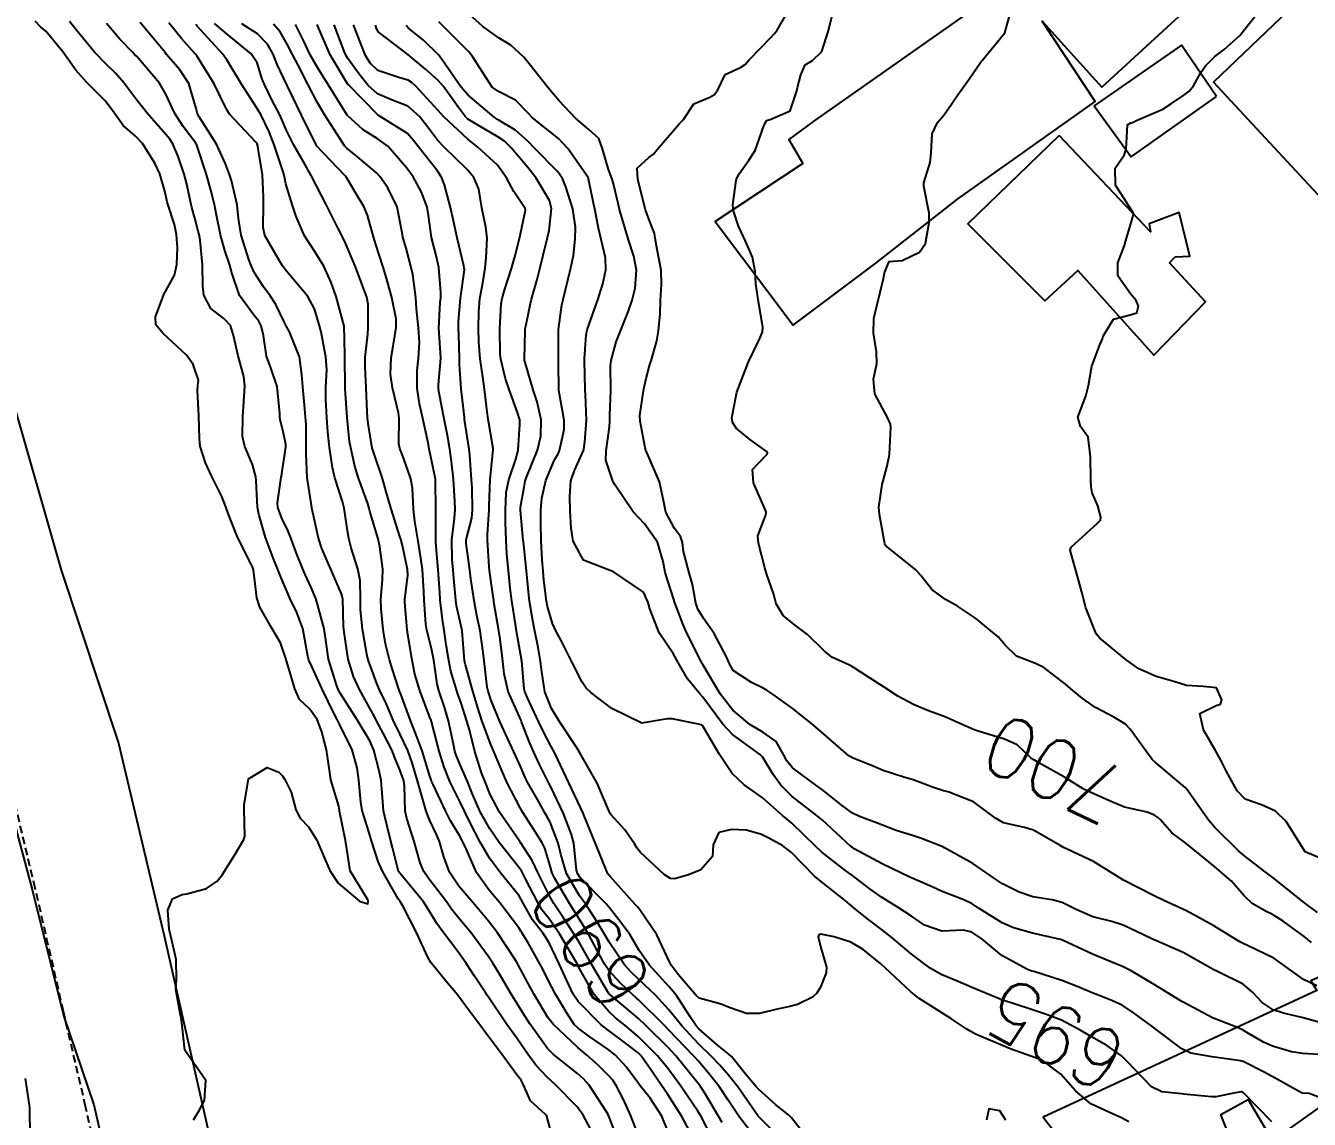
# Model space of a CAD drawing. Header units: metres. Extents: x 292545 to 299085, y 7450245 to 7463078.
# Drawn here: x 297134.6 to 297219.6, y 7453559.3 to 7453631.7 of the extents above; entities that cross this region are included whole.
import ezdxf
from ezdxf.enums import TextEntityAlignment as Align

# ---------------------------------------------------------------- set-up
doc = ezdxf.new("R2010")
doc.units = ezdxf.units.M
doc.linetypes.add('DASHED', pattern=[0.75, 0.5, -0.25])
for name, color, linetype in [('Canteiro', 45, 'DASHED'), ('Cotas', 45, 'Continuous'), ('Curvas de Nivel 1m', 11, 'Continuous'), ('Curvas de Nivel 5m', 15, 'Continuous'), ('Edificações', 30, 'Continuous'), ('Vias Primárias', 230, 'Continuous')]:
    doc.layers.add(name, color=color, linetype=linetype)
doc.styles.add('Style-STANDARD', font='STANDARD.shx')

msp = doc.modelspace()

# ---------------------------------------------------------------- linework, layer by layer
at = {"layer": 'Canteiro'}
msp.add_lwpolyline([(297146.143, 7453515.811), (297145.41, 7453522.174), (297144.622, 7453529.247), (297143.727, 7453536.227), (297142.43, 7453542.839), (297140.506, 7453551.76), (297138.582, 7453560.133), (297137.116, 7453566.44), (297135.247, 7453574.596), (297133.578, 7453581.584), (297131.947, 7453589.083), (297129.949, 7453597.587), (297128.187, 7453605.342), (297126.263, 7453613.812), (297124.266, 7453622.478), (297122.634, 7453629.004), (297121.581, 7453633.565), (297117.362, 7453637.889), (297114.807, 7453648.817), (297112.899, 7453657.151), (297110.696, 7453666.633), (297108.622, 7453675.709), (297106.617, 7453684.637), (297105.316, 7453693.733)], dxfattribs=at)
at = {"layer": 'Curvas de Nivel 1m', "flags": 128}
for points, elevation in [([(297220.136, 7453572.991), (297219.279, 7453573.626), (297217.531, 7453575.018), (297217.296, 7453575.216), (297216.581, 7453575.754), (297215.318, 7453576.711), (297214.924, 7453577.054), (297213.338, 7453578.613), (297212.949, 7453579.074), (297211.92, 7453580.522), (297211.531, 7453581.088), (297211.366, 7453581.265), (297210.378, 7453582.105), (297209.39, 7453582.933), (297209.198, 7453583.122), (297208.587, 7453583.942), (297207.738, 7453585.137), (297207.418, 7453585.464), (297206.645, 7453585.927), (297205.434, 7453586.571), (297204.545, 7453587.173), (297203.948, 7453587.683), (297203.452, 7453588.113), (297202.023, 7453589.204), (297201.466, 7453589.475), (297200.214, 7453589.972), (297199.477, 7453590.668), (297199.004, 7453591.245), (297197.501, 7453592.487), (297196.295, 7453593.272), (297195.517, 7453593.709), (297194.611, 7453594.381), (297193.865, 7453595.305), (297193.538, 7453595.676), (297191.863, 7453597.022), (297191.562, 7453597.267), (297191.513, 7453597.33), (297191.492, 7453597.402), (297191.137, 7453599.334), (297191.104, 7453599.818), (297191.315, 7453601.333), (297191.377, 7453601.562), (297191.62, 7453602.469), (297191.774, 7453603.186), (297191.79, 7453603.328), (297191.888, 7453605.091), (297191.868, 7453605.328), (297191.659, 7453605.765), (297190.823, 7453607.339), (297190.737, 7453608.295), (297190.953, 7453609.337), (297190.937, 7453610.111), (297190.743, 7453611.34), (297190.768, 7453612.309), (297191.007, 7453613.337), (297191.405, 7453614.969), (297191.475, 7453615.333), (297191.781, 7453616.092), (297192.633, 7453616.169), (297193.787, 7453616.72), (297194.189, 7453617.296), (297194.429, 7453618.679), (297194.428, 7453619.294), (297194.064, 7453621.075), (297194.063, 7453621.298), (297194.499, 7453622.658), (297194.559, 7453623.293), (297194.625, 7453624.553), (297194.979, 7453625.289), (297195.396, 7453625.787), (297195.905, 7453626.508), (297196.217, 7453626.969), (297196.436, 7453627.275), (297197.053, 7453628.142), (297197.826, 7453629.261), (297197.878, 7453629.326), (297197.944, 7453629.394), (297199.446, 7453631.238), (297199.983, 7453633.23)], 701), ([(297220.525, 7453565.645), (297219.188, 7453566.004), (297217.886, 7453566.319), (297217.196, 7453566.534), (297216.482, 7453567.031), (297215.861, 7453567.691), (297215.215, 7453568.234), (297213.549, 7453569.067), (297213.225, 7453569.213), (297212.921, 7453569.38), (297211.241, 7453570.33), (297209.484, 7453571.117), (297209.314, 7453571.179), (297209.254, 7453571.206), (297209.086, 7453571.291), (297207.263, 7453572.16), (297206.515, 7453572.4), (297205.268, 7453572.705), (297204.148, 7453573.181), (297203.277, 7453573.638), (297202.669, 7453573.806), (297201.281, 7453574.02), (297200.394, 7453574.334), (297199.289, 7453574.881), (297198.743, 7453575.246), (297197.308, 7453576.241), (297195.449, 7453577.279), (297195.323, 7453577.336), (297193.915, 7453577.887), (297193.331, 7453578.076), (297192.237, 7453578.418), (297191.337, 7453578.767), (297190.934, 7453578.931), (297189.816, 7453579.353), (297189.346, 7453579.573), (297188.605, 7453580.116), (297187.369, 7453581.102), (297186.988, 7453581.384), (297185.385, 7453582.571), (297185.004, 7453583.021), (297184.814, 7453583.409), (297184.289, 7453584.304), (297183.408, 7453584.938), (297182.547, 7453585.439), (297181.427, 7453586.376), (297180.581, 7453587.459), (297179.462, 7453589.372), (297179.424, 7453589.432), (297179.401, 7453589.471), (297179.338, 7453589.599), (297178.389, 7453591.487), (297178.11, 7453592.102), (297177.587, 7453593.499), (297177.57, 7453593.556), (297177.515, 7453593.706), (297176.952, 7453595.506), (297176.827, 7453596.224), (297176.439, 7453597.511), (297175.575, 7453598.733), (297174.835, 7453599.527), (297173.601, 7453601.353), (297173.528, 7453601.467), (297173.475, 7453601.542), (297173.017, 7453602.939), (297173.052, 7453603.549), (297173.259, 7453605.156), (297173.277, 7453605.546), (297173.293, 7453605.911), (297173.358, 7453607.545), (297173.336, 7453609.182), (297173.371, 7453609.545), (297173.715, 7453610.78), (297173.927, 7453611.332), (297174.013, 7453611.537), (297174.509, 7453612.764), (297174.766, 7453613.53), (297174.962, 7453614.327), (297175.053, 7453615.527), (297174.878, 7453616.437), (297174.526, 7453617.533), (297173.969, 7453619.391), (297173.929, 7453619.539), (297173.827, 7453619.943), (297173.529, 7453621.234), (297173.441, 7453621.546), (297173.208, 7453622.194), (297172.811, 7453623.556), (297172.549, 7453624.23), (297171.886, 7453624.837), (297171.01, 7453625.579), (297169.905, 7453626.764), (297169.201, 7453627.597), (297167.936, 7453629.181), (297167.584, 7453629.615), (297166.741, 7453630.418), (297165.955, 7453630.872), (297164.88, 7453631.651), (297163.975, 7453632.469)], 698), ([(297220.083, 7453568.122), (297219.218, 7453568.558), (297218.578, 7453569.006), (297217.237, 7453569.97), (297215.497, 7453570.798), (297215.251, 7453570.91), (297214.999, 7453571.053), (297213.263, 7453572.109), (297211.467, 7453573.088), (297211.274, 7453573.183), (297209.957, 7453573.787), (297209.283, 7453574.113), (297207.293, 7453575.14), (297205.311, 7453576.356), (297203.556, 7453577.188), (297203.324, 7453577.292), (297203.096, 7453577.421), (297201.335, 7453578.438), (297200.743, 7453578.625), (297199.34, 7453578.934), (297198.82, 7453579.245), (297197.359, 7453580.311), (297195.676, 7453580.969), (297195.369, 7453581.05), (297194.64, 7453581.291), (297193.713, 7453581.641), (297193.377, 7453581.763), (297192.75, 7453581.946), (297191.384, 7453582.394), (297190.717, 7453582.671), (297189.391, 7453583.2), (297189.112, 7453583.363), (297187.408, 7453584.85), (297186.776, 7453585.386), (297185.429, 7453586.471), (297184.098, 7453587.42), (297183.701, 7453587.681), (297183.447, 7453587.836), (297182.675, 7453588.213), (297181.458, 7453589.005), (297181.207, 7453589.453), (297181.006, 7453589.918), (297180.191, 7453591.463), (297179.502, 7453592.423), (297179.108, 7453593.075), (297178.984, 7453593.478), (297178.755, 7453594.711), (297178.544, 7453595.485), (297178.162, 7453596.883), (297178.087, 7453597.492), (297177.967, 7453597.894), (297177.572, 7453598.422), (297176.992, 7453599.506), (297176.835, 7453600.263), (297176.567, 7453601.51), (297175.749, 7453603.4), (297175.7, 7453603.519), (297175.635, 7453603.754), (297175.285, 7453605.524), (297175.283, 7453605.899), (297175.515, 7453607.522), (297175.538, 7453607.668), (297175.691, 7453608.351), (297175.944, 7453609.274), (297176.022, 7453609.517), (297176.393, 7453610.836), (297176.498, 7453611.512), (297176.612, 7453612.639), (297176.64, 7453613.511), (297176.7, 7453614.574), (297176.69, 7453615.511), (297176.418, 7453616.889), (297176.309, 7453617.512), (297176.235, 7453617.942), (297175.818, 7453619.025), (297175.641, 7453619.522), (297175.577, 7453619.771), (297175.149, 7453621.527), (297175.098, 7453622.284), (297175.865, 7453622.972), (297176.177, 7453623.206), (297176.417, 7453623.512), (297177.89, 7453625.235), (297178.026, 7453625.354), (297178.159, 7453625.487), (297178.856, 7453626.528), (297179.908, 7453626.979), (297180.216, 7453627.161), (297180.443, 7453627.465), (297180.919, 7453628.469), (297181.935, 7453628.939), (297182.239, 7453629.145), (297182.51, 7453629.441), (297183.958, 7453630.949), (297184.194, 7453631.184), (297184.363, 7453631.416), (297184.951, 7453632.438)], 699), ([(297221.311, 7453576.157), (297219.323, 7453577), (297218.056, 7453579.013), (297217.35, 7453579.709), (297216.436, 7453580.116), (297215.357, 7453580.496), (297214.82, 7453581.055), (297214.087, 7453582.358), (297213.743, 7453583.067), (297213.399, 7453583.66), (297212.595, 7453585.078), (297212.34, 7453586.17), (297213.437, 7453586.704), (297213.714, 7453586.792), (297213.801, 7453587.066), (297213.451, 7453587.874), (297212.576, 7453587.954), (297211.452, 7453588.029), (297210.633, 7453588.28), (297209.458, 7453588.604), (297208.317, 7453589.131), (297207.469, 7453589.711), (297205.721, 7453591.158), (297205.487, 7453591.447), (297204.791, 7453593.171), (297204.536, 7453594.188), (297204.279, 7453595.179), (297203.764, 7453596.982), (297203.824, 7453597.186), (297205.579, 7453598.764), (297205.777, 7453598.962), (297205.792, 7453599.158), (297205.59, 7453599.91), (297205.21, 7453600.777), (297205.144, 7453601.167), (297205.137, 7453601.64), (297205.1, 7453603.168), (297204.946, 7453604.471), (297204.445, 7453605.178), (297204.273, 7453605.794), (297204.802, 7453607.173), (297204.98, 7453607.875), (297205.185, 7453609.168), (297205.717, 7453610.574), (297205.905, 7453610.974), (297205.955, 7453611.158), (297206.625, 7453612.266), (297207.744, 7453612.567), (297208.177, 7453612.705), (297208.291, 7453613.135), (297208.137, 7453613.515), (297207.761, 7453613.955), (297206.918, 7453615.149), (297206.919, 7453616.011), (297207.35, 7453617.144), (297207.449, 7453617.493), (297207.817, 7453618.731), (297207.914, 7453619.046), (297207.94, 7453619.138), (297207.962, 7453619.275), (297207.826, 7453619.498), (297206.769, 7453621.151), (297206.741, 7453622.264), (297207.338, 7453623.145), (297207.476, 7453623.537), (297207.567, 7453625.143), (297207.771, 7453625.265), (297207.895, 7453625.305), (297208.205, 7453625.444), (297209.904, 7453626.188), (297210.462, 7453626.55), (297211.29, 7453627.096), (297211.644, 7453627.366), (297211.923, 7453627.734), (297212.413, 7453628.608), (297212.743, 7453629.082), (297213.347, 7453629.678), (297213.954, 7453630.134), (297214.99, 7453631.055), (297215.976, 7453632.324)], 702), ([(297145.72, 7453559.258), (297146.093, 7453559.87), (297146.453, 7453560.533), (297146.533, 7453561.866), (297145.153, 7453563.88), (297144.924, 7453565.883), (297144.87, 7453566.199), (297144.564, 7453567.886), (297144.59, 7453568.508), (297144.577, 7453569.887), (297144.374, 7453570.756), (297144.118, 7453571.891), (297144.015, 7453573.143), (297144.331, 7453573.889), (297144.977, 7453574.183), (297145.278, 7453574.226), (297146.579, 7453574.572), (297147.291, 7453575.057), (297147.639, 7453575.505), (297147.836, 7453575.845), (297148.41, 7453576.741), (297149.059, 7453577.833), (297149.113, 7453578.044), (297149.074, 7453579.833), (297149.081, 7453580.098), (297149.373, 7453581.83), (297150.607, 7453582.592), (297151.378, 7453582.272), (297151.611, 7453582.042), (297151.781, 7453581.804), (297152.191, 7453580.967), (297152.491, 7453579.793), (297152.786, 7453579.237), (297153.332, 7453578.667), (297153.884, 7453577.774), (297154.334, 7453576.749), (297154.752, 7453575.766), (297155.29, 7453574.921), (297156.705, 7453573.746), (297157.271, 7453573.558), (297157.294, 7453573.74), (297157.274, 7453573.828), (297156.101, 7453575.752), (297155.874, 7453577.197), (297155.783, 7453577.755), (297155.4, 7453579.702), (297155.396, 7453579.759), (297155.347, 7453580.023), (297154.81, 7453581.766), (297154.732, 7453582.414), (297154.519, 7453583.769), (297154.226, 7453584.956), (297153.904, 7453585.775), (297153.43, 7453586.454), (297152.734, 7453587.089), (297152.443, 7453587.795), (297152.208, 7453588.556), (297151.845, 7453589.804), (297151.479, 7453590.851), (297150.913, 7453591.816), (297150.121, 7453593.21), (297149.918, 7453593.826), (297149.695, 7453595.674), (297149.654, 7453595.829), (297149.545, 7453596.058), (297148.645, 7453597.839), (297148.019, 7453599.405), (297147.862, 7453599.847), (297147.593, 7453600.528), (297146.938, 7453601.86), (297146.511, 7453602.755), (297146.169, 7453603.872), (297146.121, 7453604.356), (297146.066, 7453605.874), (297145.991, 7453607.562), (297146.02, 7453607.875), (297146.047, 7453608.235), (297145.697, 7453609.267), (297145.268, 7453609.884), (297143.724, 7453611.332), (297143.223, 7453611.905), (297143.207, 7453612.437), (297143.753, 7453613.9), (297144.462, 7453615.197), (297144.615, 7453615.892), (297144.67, 7453617.011), (297144.608, 7453617.892), (297144.458, 7453618.539), (297144.016, 7453619.897), (297143.979, 7453620.052), (297143.831, 7453620.757), (297143.487, 7453621.904), (297143.155, 7453622.606), (297142.343, 7453623.915), (297141.878, 7453624.389), (297141.061, 7453625.109), (297140.481, 7453625.941), (297139.904, 7453626.71), (297138.641, 7453627.963), (297137.931, 7453628.76), (297137.075, 7453629.979), (297135.956, 7453631.345), (297135.599, 7453631.635), (297135.249, 7453632.001)], 682), ([(297169.613, 7453557.592), (297169.112, 7453559.51), (297169.039, 7453559.591), (297168.042, 7453560.526), (297167.55, 7453561.614), (297167.405, 7453561.886), (297167.139, 7453562.248), (297166.122, 7453563.63), (297165.172, 7453564.895), (297164.603, 7453565.649), (297163.994, 7453566.461), (297163.202, 7453567.542), (297163.099, 7453567.671), (297162.48, 7453568.408), (297161.426, 7453569.688), (297161.228, 7453570.033), (297160.458, 7453571.698), (297159.6, 7453573.377), (297159.401, 7453573.709), (297159.276, 7453573.9), (297158.225, 7453575.726), (297157.954, 7453576.375), (297157.518, 7453577.737), (297157.474, 7453577.887), (297157.329, 7453578.333), (297156.9, 7453579.744), (297156.801, 7453580.295), (297156.673, 7453581.747), (297156.554, 7453582.576), (297156.217, 7453583.752), (297155.418, 7453585.412), (297155.239, 7453585.762), (297155.042, 7453586.149), (297154.234, 7453587.772), (297153.46, 7453589.48), (297153.364, 7453589.683), (297153.329, 7453589.782), (297153.295, 7453589.953), (297152.959, 7453591.788), (297152.554, 7453592.845), (297152.104, 7453593.801), (297151.924, 7453594.211), (297151.526, 7453595.157), (297151.255, 7453595.813), (297151.062, 7453596.293), (297150.498, 7453597.821), (297150.04, 7453599.364), (297149.952, 7453599.826), (297149.863, 7453601.574), (297149.842, 7453601.828), (297149.621, 7453602.658), (297149.117, 7453603.835), (297148.968, 7453604.508), (297148.979, 7453605.837), (297149.031, 7453606.468), (297149.132, 7453607.836), (297149.048, 7453608.477), (297148.677, 7453609.84), (297148.363, 7453611.204), (297148.177, 7453611.846), (297147.738, 7453612.313), (297146.861, 7453612.98), (297146.407, 7453613.87), (297146.349, 7453614.462), (297146.325, 7453615.872), (297146.17, 7453617.501), (297146.092, 7453617.876), (297146.036, 7453618.108), (297145.814, 7453618.963), (297145.622, 7453619.674), (297145.568, 7453619.874), (297145.252, 7453621.293), (297145.099, 7453621.881), (297144.702, 7453623.045), (297144.351, 7453623.893), (297144.168, 7453624.187), (297143.879, 7453624.526), (297142.659, 7453625.912), (297141.907, 7453626.869), (297141.103, 7453627.932), (297140.549, 7453628.561), (297139.935, 7453629.169), (297139.168, 7453629.958), (297137.957, 7453631.425), (297137.514, 7453631.974)], 683), ([(297172.006, 7453558.654), (297171.512, 7453559.566), (297171.118, 7453560.113), (297169.69, 7453561.584), (297169.138, 7453562.08), (297168.399, 7453562.854), (297167.857, 7453563.609), (297167.168, 7453564.605), (297166.431, 7453565.628), (297165.201, 7453567.452), (297165.123, 7453567.562), (297165.066, 7453567.642), (297164.324, 7453568.764), (297163.753, 7453569.662), (297163.234, 7453570.402), (297162.248, 7453571.68), (297161.837, 7453572.26), (297161.268, 7453573.215), (297160.951, 7453573.693), (297159.303, 7453575.71), (297158.899, 7453577.296), (297158.79, 7453577.718), (297158.49, 7453578.878), (297158.308, 7453579.726), (297158.206, 7453580.881), (297158.142, 7453581.728), (297158.009, 7453582.361), (297157.668, 7453583.736), (297157.402, 7453584.363), (297156.551, 7453585.749), (297155.44, 7453587.511), (297155.306, 7453587.761), (297155.202, 7453588.006), (297154.671, 7453589.768), (297154.533, 7453590.713), (297154.375, 7453591.771), (297153.96, 7453593.324), (297153.819, 7453593.777), (297153.52, 7453594.512), (297153.121, 7453595.378), (297152.939, 7453595.789), (297152.517, 7453596.827), (297152.166, 7453597.801), (297152, 7453598.236), (297151.576, 7453599.104), (297151.317, 7453599.813), (297151.29, 7453600.111), (297151.528, 7453601.811), (297151.539, 7453601.885), (297151.618, 7453602.334), (297151.838, 7453603.807), (297151.836, 7453604.008), (297151.644, 7453604.929), (297151.461, 7453605.613), (297151.437, 7453605.803), (297151.432, 7453606.028), (297151.264, 7453607.806), (297150.871, 7453608.989), (297150.556, 7453609.817), (297150.349, 7453611.196), (297150.197, 7453611.823), (297150.044, 7453612.134), (297149.74, 7453612.517), (297148.766, 7453613.84), (297148.269, 7453615.344), (297148.12, 7453615.847), (297147.788, 7453616.824), (297147.509, 7453617.854), (297147.233, 7453619.275), (297147.11, 7453619.857), (297146.873, 7453620.819), (297146.574, 7453621.863), (297145.936, 7453623.805), (297145.909, 7453623.87), (297145.873, 7453623.927), (297145.035, 7453625.033), (297144.481, 7453625.891), (297143.911, 7453627.133), (297143.472, 7453627.905), (297141.941, 7453629.682), (297141.824, 7453629.804), (297141.708, 7453629.924), (297140.84, 7453630.825), (297139.962, 7453631.863)], 684), ([(297175.097, 7453558.439), (297174.666, 7453559.527), (297174.195, 7453560.605), (297173.715, 7453561.541), (297173.478, 7453561.886), (297173.14, 7453562.27), (297172.497, 7453562.907), (297171.742, 7453563.564), (297171.16, 7453564.047), (297169.528, 7453565.587), (297169.187, 7453566.026), (297168.602, 7453567.004), (297168.257, 7453567.604), (297167.883, 7453568.283), (297167.222, 7453569.533), (297167.174, 7453569.62), (297167.078, 7453569.769), (297165.847, 7453571.634), (297165.261, 7453572.41), (297164.699, 7453573.08), (297164.206, 7453573.651), (297163.289, 7453574.743), (297162.675, 7453575.669), (297162.307, 7453576.669), (297162.01, 7453577.68), (297161.804, 7453578.159), (297161.337, 7453579.134), (297161.128, 7453579.692), (297161.043, 7453579.998), (297160.552, 7453581.698), (297160.193, 7453582.894), (297159.917, 7453583.705), (297159.409, 7453584.773), (297158.95, 7453585.717), (297158.491, 7453586.781), (297158.046, 7453587.731), (297157.864, 7453588.151), (297157.458, 7453589.236), (297157.321, 7453589.591), (297157.28, 7453589.733), (297157.229, 7453589.971), (297156.917, 7453591.739), (297156.789, 7453593.024), (297156.783, 7453593.741), (297156.749, 7453594.966), (297156.594, 7453595.744), (297156.168, 7453597.136), (297156.007, 7453597.753), (297155.936, 7453598.123), (297155.704, 7453599.758), (297155.59, 7453600.21), (297155.086, 7453601.765), (297154.933, 7453602.454), (297154.723, 7453603.769), (297154.62, 7453604.793), (297154.555, 7453605.771), (297154.481, 7453606.962), (297154.483, 7453607.772), (297154.541, 7453608.925), (297154.493, 7453609.772), (297154.202, 7453611.299), (297154.096, 7453611.776), (297153.745, 7453612.966), (297153.29, 7453613.785), (297151.771, 7453615.594), (297151.68, 7453615.709), (297151.62, 7453615.802), (297151.343, 7453616.243), (297150.451, 7453617.82), (297150.335, 7453618.349), (297150.365, 7453619.822), (297150.367, 7453620.361), (297150.287, 7453621.823), (297149.985, 7453623.715), (297149.952, 7453623.829), (297149.929, 7453623.885), (297149.874, 7453623.974), (297148.099, 7453625.848), (297147.898, 7453626.178), (297147.087, 7453627.858), (297145.941, 7453629.711), (297145.87, 7453629.799), (297145.805, 7453629.872), (297144.92, 7453630.853), (297144.095, 7453631.898)], 686), ([(297177.094, 7453558.586), (297176.738, 7453559.504), (297175.947, 7453560.686), (297175.292, 7453561.518), (297175.135, 7453561.729), (297174.376, 7453562.762), (297173.656, 7453563.542), (297173.159, 7453563.94), (297171.966, 7453564.767), (297171.179, 7453565.323), (297170.934, 7453565.572), (297170.411, 7453566.357), (297169.692, 7453567.585), (297169.212, 7453568.519), (297168.855, 7453569.232), (297168.654, 7453569.599), (297167.884, 7453570.97), (297167.486, 7453571.616), (297167.396, 7453571.759), (297167.256, 7453571.976), (297165.999, 7453573.633), (297165.286, 7453574.488), (297164.465, 7453575.648), (297163.777, 7453577.197), (297163.565, 7453577.658), (297163.327, 7453578.083), (297162.734, 7453579.066), (297162.422, 7453579.674), (297161.593, 7453581.463), (297161.481, 7453581.688), (297161.452, 7453581.767), (297161.376, 7453582.017), (297160.868, 7453583.695), (297160.527, 7453584.578), (297160.088, 7453585.703), (297159.44, 7453587.447), (297159.37, 7453587.639), (297159.344, 7453587.711), (297158.886, 7453589.147), (297158.707, 7453589.718), (297158.428, 7453590.772), (297158.273, 7453591.722), (297158.143, 7453593.087), (297158.127, 7453593.724), (297158.233, 7453595.015), (297158.269, 7453595.723), (297158.07, 7453597.21), (297157.939, 7453597.726), (297157.575, 7453598.973), (297157.404, 7453599.556), (297157.358, 7453599.733), (297157.254, 7453600.069), (297156.652, 7453601.744), (297156.414, 7453602.542), (297156.132, 7453603.753), (297156.059, 7453604.176), (297155.893, 7453605.756), (297155.774, 7453607.667), (297155.768, 7453607.759), (297155.766, 7453607.841), (297155.748, 7453609.759), (297155.746, 7453609.802), (297155.721, 7453610.991), (297155.698, 7453611.76), (297155.691, 7453611.802), (297155.172, 7453613.766), (297154.835, 7453614.697), (297154.357, 7453615.774), (297153.787, 7453616.711), (297153.082, 7453617.787), (297152.53, 7453619.079), (297152.281, 7453619.795), (297151.837, 7453621.239), (297151.739, 7453621.699), (297151.728, 7453621.802), (297151.691, 7453621.956), (297151.07, 7453623.812), (297150.734, 7453624.67), (297150.179, 7453625.826), (297149.9, 7453626.298), (297148.894, 7453627.84), (297147.939, 7453629.438), (297147.645, 7453629.853), (297145.961, 7453631.672), (297145.868, 7453631.778)], 687), ([(297179.084, 7453557.546), (297178.063, 7453559.49), (297177.124, 7453560.934), (297176.718, 7453561.504), (297175.824, 7453562.835), (297175.334, 7453563.518), (297175.156, 7453563.704), (297174.414, 7453564.281), (297173.178, 7453565.193), (297172.723, 7453565.555), (297171.198, 7453567.087), (297170.864, 7453567.573), (297170.539, 7453568.248), (297169.941, 7453569.583), (297169.244, 7453571.029), (297168.862, 7453571.596), (297168.169, 7453572.513), (297167.556, 7453573.616), (297167.28, 7453574.087), (297166.019, 7453575.633), (297165.312, 7453576.589), (297164.701, 7453577.646), (297164.023, 7453578.966), (297163.678, 7453579.657), (297163.353, 7453580.331), (297162.702, 7453581.67), (297162.309, 7453582.603), (297161.977, 7453583.681), (297161.471, 7453585.64), (297161.458, 7453585.689), (297161.451, 7453585.717), (297161.424, 7453585.793), (297160.714, 7453587.697), (297160.386, 7453588.769), (297160.193, 7453589.703), (297159.93, 7453591.262), (297159.866, 7453591.706), (297159.708, 7453593.511), (297159.713, 7453593.708), (297159.908, 7453595.327), (297159.89, 7453595.706), (297159.557, 7453597.296), (297159.443, 7453597.711), (297159.393, 7453597.884), (297158.813, 7453599.718), (297158.478, 7453600.843), (297158.235, 7453601.724), (297157.631, 7453603.496), (297157.576, 7453603.674), (297157.562, 7453603.731), (297157.291, 7453605.377), (297157.247, 7453605.736), (297157.224, 7453606.172), (297157.162, 7453607.738), (297157.082, 7453609.124), (297157.093, 7453609.739), (297157.26, 7453611.279), (297157.291, 7453611.737), (297157.284, 7453613.273), (297157.194, 7453613.738), (297156.804, 7453614.785), (297156.455, 7453615.75), (297155.796, 7453617.298), (297155.555, 7453617.762), (297155.293, 7453618.281), (297154.553, 7453619.773), (297153.837, 7453621.158), (297153.521, 7453621.783), (297153.099, 7453622.543), (297152.359, 7453623.795), (297151.883, 7453624.761), (297151.582, 7453625.497), (297151.437, 7453625.807), (297150.92, 7453626.803), (297150.417, 7453627.823), (297150.278, 7453628.176), (297149.937, 7453629.248), (297149.542, 7453629.834), (297147.956, 7453631.146), (297147.111, 7453631.859)], 688), ([(297179.925, 7453558.301), (297179.322, 7453559.477), (297179.108, 7453559.844), (297177.976, 7453561.492), (297177.144, 7453562.641), (297176.437, 7453563.507), (297175.172, 7453564.778), (297174.282, 7453565.534), (297173.668, 7453566.023), (297173.192, 7453566.447), (297172.239, 7453567.56), (297171.221, 7453569.391), (297171.14, 7453569.571), (297171.045, 7453569.752), (297169.952, 7453571.583), (297169.263, 7453572.56), (297168.816, 7453573.144), (297168.54, 7453573.601), (297167.7, 7453575.21), (297167.494, 7453575.617), (297167.432, 7453575.746), (297167.306, 7453575.931), (297165.952, 7453577.634), (297165.332, 7453578.518), (297164.712, 7453579.646), (297164.191, 7453580.821), (297163.853, 7453581.655), (297163.384, 7453582.772), (297163.123, 7453583.397), (297163.034, 7453583.665), (297162.93, 7453584.137), (297162.613, 7453585.672), (297162.343, 7453586.588), (297161.963, 7453587.682), (297161.864, 7453588.101), (297161.628, 7453589.688), (297161.475, 7453590.473), (297161.171, 7453591.693), (297161.104, 7453592.087), (297160.991, 7453593.695), (297160.978, 7453594.236), (297160.88, 7453595.697), (297160.781, 7453596.461), (297160.582, 7453597.7), (297160.377, 7453598.9), (297160.288, 7453599.703), (297160.212, 7453601.095), (297160.114, 7453601.705), (297159.627, 7453603.102), (297159.386, 7453603.712), (297159.323, 7453604.026), (297159.347, 7453605.713), (297159.302, 7453606.07), (297158.899, 7453607.718), (297158.773, 7453608.639), (297158.818, 7453609.719), (297158.94, 7453610.488), (297159.149, 7453611.716), (297159.145, 7453612.303), (297158.86, 7453613.719), (297158.496, 7453614.992), (297158.271, 7453615.725), (297157.795, 7453617.228), (297157.641, 7453617.732), (297157.241, 7453619.163), (297156.993, 7453619.742), (297156.554, 7453620.473), (297155.842, 7453621.645), (297155.757, 7453621.761), (297153.873, 7453623.758), (297153.859, 7453623.78), (297153.838, 7453623.816), (297152.869, 7453625.79), (297151.922, 7453627.74), (297151.893, 7453627.8), (297151.264, 7453629.138), (297150.996, 7453629.814), (297150.62, 7453630.49), (297149.956, 7453631.172), (297148.928, 7453631.84)], 689), ([(297183.087, 7453557.877), (297181.86, 7453559.442), (297181.12, 7453560.571), (297180.523, 7453561.459), (297179.902, 7453562.23), (297179.15, 7453563.142), (297178.854, 7453563.483), (297177.179, 7453565.214), (297176.894, 7453565.503), (297175.2, 7453567.19), (297175.026, 7453567.347), (297174.817, 7453567.526), (297173.985, 7453568.312), (297173.219, 7453569.149), (297172.947, 7453569.553), (297172.612, 7453570.176), (297171.879, 7453571.564), (297171.263, 7453572.57), (297170.624, 7453573.576), (297169.645, 7453575.24), (297169.478, 7453575.588), (297169.308, 7453576.145), (297168.982, 7453577.258), (297168.815, 7453577.598), (297168.231, 7453578.506), (297167.526, 7453579.617), (297167.348, 7453579.929), (297166.47, 7453581.629), (297165.761, 7453583.265), (297165.602, 7453583.638), (297165.4, 7453584.105), (297164.831, 7453585.646), (297164.542, 7453586.539), (297164.209, 7453587.652), (297163.723, 7453589.394), (297163.672, 7453589.658), (297163.518, 7453591.635), (297163.516, 7453591.66), (297163.494, 7453591.745), (297163.139, 7453593.295), (297163.084, 7453593.666), (297162.954, 7453595.095), (297162.906, 7453595.669), (297162.849, 7453596.365), (297162.833, 7453597.671), (297162.999, 7453599.09), (297163.045, 7453599.668), (297163.028, 7453600.232), (297162.935, 7453601.67), (297162.802, 7453602.849), (297162.684, 7453603.674), (297162.532, 7453604.566), (297162.32, 7453605.68), (297161.983, 7453607.381), (297161.941, 7453607.686), (297161.938, 7453607.938), (297162.09, 7453609.684), (297162.083, 7453610.06), (297161.968, 7453611.686), (297162.056, 7453613.378), (297162.09, 7453613.685), (297162.107, 7453614.035), (297161.962, 7453615.687), (297161.785, 7453616.497), (297161.483, 7453617.693), (297161.274, 7453619.145), (297161.182, 7453619.69), (297160.818, 7453620.681), (297160.256, 7453621.704), (297159.851, 7453622.278), (297158.59, 7453623.723), (297157.878, 7453624.244), (297156.959, 7453624.819), (297155.912, 7453625.76), (297155.893, 7453625.786), (297154.657, 7453627.773), (297153.935, 7453628.942), (297153.458, 7453629.785), (297153.009, 7453630.733), (297152.475, 7453631.795)], 691), ([(297184.148, 7453558.469), (297183.165, 7453559.429), (297183.104, 7453559.501), (297181.767, 7453561.444), (297181.141, 7453562.217), (297180.558, 7453562.87), (297180.004, 7453563.467), (297179.165, 7453564.297), (297178.051, 7453565.491), (297177.193, 7453566.544), (297176.312, 7453567.509), (297175.213, 7453568.551), (297174.717, 7453569.026), (297174.267, 7453569.534), (297173.245, 7453571.031), (297172.931, 7453571.553), (297172.428, 7453572.392), (297171.665, 7453573.566), (297171.281, 7453574.103), (297170.428, 7453575.579), (297170.039, 7453576.859), (297169.873, 7453577.585), (297169.337, 7453578.969), (297169.121, 7453579.373), (297168.986, 7453579.595), (297168.487, 7453580.472), (297167.843, 7453581.613), (297167.685, 7453581.924), (297167.383, 7453582.619), (297166.935, 7453583.625), (297166.51, 7453584.525), (297166.003, 7453585.634), (297165.437, 7453587.019), (297165.23, 7453587.642), (297165.169, 7453587.919), (297164.968, 7453589.645), (297164.908, 7453590.209), (297164.698, 7453591.648), (297164.49, 7453592.664), (297164.3, 7453593.652), (297164.093, 7453595.089), (297164.015, 7453595.655), (297163.767, 7453597.451), (297163.779, 7453597.658), (297164.14, 7453599.092), (297164.192, 7453599.654), (297164.162, 7453601.097), (297164.136, 7453601.655), (297164.016, 7453603.269), (297163.974, 7453603.657), (297163.675, 7453605.638), (297163.669, 7453605.66), (297163.655, 7453605.79), (297163.446, 7453607.664), (297163.33, 7453609.296), (297163.324, 7453609.666), (297163.28, 7453611.228), (297163.267, 7453611.667), (297163.274, 7453612.122), (297163.389, 7453613.665), (297163.654, 7453615.544), (297163.651, 7453615.662), (297163.621, 7453615.817), (297163.18, 7453617.669), (297162.932, 7453618.791), (297162.736, 7453619.671), (297162.346, 7453621.167), (297162.15, 7453621.677), (297161.849, 7453622.114), (297160.592, 7453623.699), (297160.289, 7453624.116), (297159.882, 7453624.568), (297158.026, 7453625.729), (297157.895, 7453625.837), (297156, 7453627.759), (297155.966, 7453627.802), (297155.924, 7453627.858), (297154.776, 7453629.772), (297153.962, 7453631.673), (297153.905, 7453631.781)], 692), ([(297186.113, 7453558.37), (297185.322, 7453559.398), (297185.106, 7453559.59), (297184.27, 7453560.258), (297183.131, 7453561.286), (297182.997, 7453561.431), (297182.212, 7453562.37), (297181.332, 7453563.448), (297181.155, 7453563.618), (297180.392, 7453564.234), (297179.18, 7453565.29), (297179.005, 7453565.482), (297178.602, 7453566.072), (297177.69, 7453567.495), (297177.209, 7453568.071), (297175.881, 7453569.513), (297175.237, 7453570.466), (297174.612, 7453571.53), (297174.033, 7453572.31), (297173.27, 7453573.301), (297173.049, 7453573.552), (297171.299, 7453575.334), (297171.145, 7453575.572), (297171.083, 7453575.794), (297170.898, 7453577.574), (297170.75, 7453578.154), (297170.191, 7453579.582), (297169.369, 7453581.32), (297169.229, 7453581.592), (297168.618, 7453582.835), (297168.256, 7453583.607), (297167.994, 7453584.206), (297167.444, 7453585.62), (297167.414, 7453585.691), (297166.561, 7453587.629), (297166.294, 7453588.792), (297166.209, 7453589.633), (297166.027, 7453591.093), (297165.939, 7453591.636), (297165.611, 7453593.539), (297165.598, 7453593.639), (297165.519, 7453594.22), (297165.326, 7453595.642), (297165.294, 7453595.885), (297165.182, 7453597.644), (297165.195, 7453598.016), (297165.288, 7453599.643), (297165.3, 7453599.931), (297165.363, 7453601.642), (297165.377, 7453601.88), (297165.558, 7453603.641), (297165.559, 7453603.716), (297165.241, 7453605.644), (297165.172, 7453606.133), (297164.998, 7453607.647), (297164.888, 7453608.451), (297164.704, 7453609.65), (297164.613, 7453610.752), (297164.588, 7453611.651), (297164.604, 7453612.787), (297164.679, 7453613.651), (297164.854, 7453614.557), (297165.033, 7453615.647), (297165.096, 7453616.334), (297165.166, 7453617.646), (297165.08, 7453618.377), (297164.813, 7453619.65), (297164.611, 7453620.876), (297164.287, 7453621.656), (297163.851, 7453622.182), (297162.291, 7453623.676), (297161.877, 7453624.123), (297161.205, 7453625.009), (297160.685, 7453625.698), (297159.903, 7453626.38), (297158.84, 7453626.79), (297157.915, 7453627.185), (297157.286, 7453627.74), (297156.69, 7453628.508), (297155.941, 7453629.535), (297155.801, 7453629.761), (297155.695, 7453630.013), (297155.047, 7453631.769)], 693), ([(297207.637, 7453559.135), (297207.107, 7453559.416), (297206.617, 7453559.64), (297205.12, 7453560.316), (297204.105, 7453561.18), (297203.144, 7453562.277), (297201.902, 7453563.203), (297201.156, 7453563.483), (297199.861, 7453563.93), (297199.163, 7453564.228), (297197.504, 7453564.93), (297197.181, 7453565.099), (297196.929, 7453565.264), (297195.871, 7453565.961), (297195.194, 7453566.39), (297193.775, 7453567.304), (297193.207, 7453567.745), (297191.523, 7453569.327), (297191.227, 7453569.6), (297190.057, 7453570.531), (297189.248, 7453571.02), (297188.13, 7453571.371), (297187.255, 7453571.552), (297187.12, 7453571.516), (297187.082, 7453571.382), (297187.243, 7453570.727), (297187.634, 7453569.376), (297187.604, 7453568.991), (297187.209, 7453568.011), (297186.972, 7453567.616), (297186.707, 7453567.385), (297185.701, 7453566.892), (297185.197, 7453566.767), (297184.364, 7453566.581), (297183.192, 7453566.305), (297182.333, 7453566.297), (297181.195, 7453566.693), (297180.655, 7453566.915), (297179.201, 7453567.321), (297179.001, 7453567.482), (297177.818, 7453568.893), (297177.338, 7453569.499), (297177.226, 7453569.732), (297176.391, 7453571.509), (297175.269, 7453573.165), (297175.112, 7453573.363), (297174.974, 7453573.524), (297173.3, 7453575.365), (297173.164, 7453575.551), (297173.037, 7453575.821), (297172.33, 7453577.56), (297171.638, 7453579.269), (297171.516, 7453579.568), (297171.348, 7453579.933), (297170.578, 7453581.578), (297169.846, 7453583.128), (297169.614, 7453583.588), (297169.397, 7453583.988), (297168.848, 7453585.04), (297168.591, 7453585.602), (297167.811, 7453587.241), (297167.651, 7453587.617), (297167.618, 7453587.79), (297167.463, 7453589.62), (297167.115, 7453591.624), (297167.037, 7453592.085), (297166.797, 7453593.627), (297166.688, 7453594.461), (297166.577, 7453595.63), (297166.473, 7453596.707), (297166.412, 7453597.632), (297166.385, 7453598.821), (297166.376, 7453599.632), (297166.428, 7453600.804), (297166.6, 7453601.63), (297167.085, 7453603.075), (297167.211, 7453603.616), (297167.338, 7453605.303), (297167.318, 7453605.615), (297167.176, 7453606.101), (297166.615, 7453607.626), (297166.388, 7453608.328), (297166.075, 7453609.634), (297166.033, 7453609.962), (297165.996, 7453611.636), (297166.087, 7453613.296), (297166.148, 7453613.634), (297166.317, 7453614.19), (297166.775, 7453615.625), (297167.001, 7453616.406), (297167.31, 7453617.617), (297167.702, 7453619.492), (297167.68, 7453619.612), (297166.941, 7453620.73), (297166.446, 7453621.631), (297165.855, 7453622.469), (297164.545, 7453623.653), (297163.878, 7453624.185), (297162.298, 7453625.676), (297161.9, 7453626.12), (297160.442, 7453627.702), (297160.169, 7453627.95), (297159.927, 7453628.097), (297159.392, 7453628.251), (297157.933, 7453628.734), (297157.417, 7453629.217), (297157.113, 7453629.742), (297156.784, 7453630.58), (297156.325, 7453631.755)], 694), ([(297221.124, 7453560.413), (297219.586, 7453560.995), (297219.133, 7453561.032), (297219.079, 7453561.055), (297217.144, 7453562.121), (297216.55, 7453562.432), (297215.348, 7453563.047), (297215.22, 7453563.115), (297215.154, 7453563.142), (297215.035, 7453563.171), (297213.156, 7453563.423), (297211.751, 7453563.683), (297211.161, 7453563.953), (297209.637, 7453565.115), (297209.178, 7453565.46), (297208.021, 7453566.301), (297207.199, 7453566.846), (297206.568, 7453567.15), (297205.572, 7453567.53), (297205.208, 7453567.676), (297204.345, 7453568.045), (297203.216, 7453568.484), (297201.358, 7453569.072), (297201.222, 7453569.109), (297201.146, 7453569.135), (297200.934, 7453569.214), (297199.236, 7453570.143), (297197.918, 7453571.253), (297197.257, 7453571.697), (297196.709, 7453571.815), (297195.258, 7453571.754), (297194.12, 7453572.156), (297193.267, 7453572.738), (297192.377, 7453573.319), (297191.28, 7453573.997), (297190.499, 7453574.555), (297189.451, 7453575.358), (297189.295, 7453575.475), (297188.904, 7453575.758), (297187.317, 7453576.994), (297186.896, 7453577.384), (297185.338, 7453578.905), (297185.063, 7453579.127), (297184.708, 7453579.41), (297183.36, 7453580.6), (297182.188, 7453581.442), (297181.38, 7453582.19), (297180.542, 7453583.459), (297179.412, 7453585.366), (297179.36, 7453585.418), (297179.04, 7453585.476), (297177.417, 7453585.805), (297177.109, 7453585.812), (297175.413, 7453585.52), (297173.427, 7453586.505), (297172.026, 7453587.561), (297171.724, 7453587.844), (297171.45, 7453588.232), (297170.768, 7453589.577), (297170.065, 7453591.004), (297169.744, 7453591.587), (297169.498, 7453592.121), (297169.154, 7453593.24), (297169.089, 7453593.596), (297168.926, 7453594.998), (297168.862, 7453595.6), (297168.8, 7453596.345), (297168.75, 7453597.602), (297168.722, 7453598.751), (297168.72, 7453599.603), (297168.785, 7453600.412), (297169.044, 7453601.599), (297169.627, 7453602.962), (297169.862, 7453603.357), (297169.961, 7453603.587), (297170.261, 7453604.969), (297170.271, 7453605.584), (297169.959, 7453607.307), (297169.918, 7453607.588), (297169.895, 7453609.394), (297169.892, 7453609.588), (297169.886, 7453611.424), (297169.895, 7453611.588), (297170.119, 7453613.214), (297170.194, 7453613.586), (297170.501, 7453614.847), (297170.69, 7453615.581), (297170.874, 7453616.492), (297170.987, 7453617.578), (297171.014, 7453618.375), (297170.829, 7453619.58), (297170.38, 7453621.042), (297170.158, 7453621.587), (297169.85, 7453622.036), (297168.309, 7453623.606), (297167.877, 7453624.048), (297167.045, 7453624.783), (297165.891, 7453625.475), (297165.621, 7453625.643), (297163.914, 7453627.096), (297163.424, 7453627.665), (297162.176, 7453629.443), (297162.016, 7453629.679), (297161.944, 7453629.772), (297160.983, 7453630.724), (297159.961, 7453631.547), (297159.794, 7453631.712)], 696), ([(297220.59, 7453563.555), (297219.159, 7453563.651), (297218.415, 7453563.752), (297217.164, 7453564.128), (297216.55, 7453564.412), (297215.459, 7453565.046), (297215.175, 7453565.217), (297214.874, 7453565.357), (297213.187, 7453566.015), (297211.277, 7453567.023), (297211.202, 7453567.069), (297211.153, 7453567.1), (297209.215, 7453568.295), (297207.791, 7453569.134), (297207.227, 7453569.413), (297206.784, 7453569.593), (297205.239, 7453570.235), (297203.302, 7453571.139), (297203.252, 7453571.162), (297203.116, 7453571.191), (297201.257, 7453571.613), (297200.01, 7453571.979), (297199.264, 7453572.31), (297197.732, 7453573.255), (297197.276, 7453573.556), (297196.726, 7453573.818), (297195.284, 7453574.384), (297194.665, 7453574.668), (297193.292, 7453575.264), (297193.18, 7453575.311), (297191.306, 7453576.209), (297189.47, 7453577.209), (297189.322, 7453577.306), (297189.251, 7453577.361), (297187.34, 7453579.118), (297187.018, 7453579.383), (297185.362, 7453580.672), (297184.608, 7453581.411), (297184.088, 7453582.127), (297183.391, 7453583.288), (297183.26, 7453583.431), (297181.406, 7453584.765), (297180.76, 7453585.457), (297179.44, 7453587.254), (297179.252, 7453587.473), (297178.419, 7453588.452), (297177.839, 7453589.494), (297177.472, 7453590.13), (297176.553, 7453591.509), (297175.937, 7453593.087), (297175.816, 7453593.517), (297175.52, 7453594.196), (297173.533, 7453595.54), (297171.544, 7453596.319), (297170.863, 7453597.577), (297170.719, 7453598.431), (297170.668, 7453599.579), (297170.633, 7453600.544), (297170.698, 7453601.579), (297170.945, 7453602.252), (297171.55, 7453603.571), (297171.566, 7453603.638), (297171.639, 7453604.142), (297171.745, 7453605.569), (297171.679, 7453607.284), (297171.648, 7453607.57), (297171.65, 7453607.603), (297171.615, 7453609.571), (297171.617, 7453609.657), (297171.72, 7453611.231), (297171.787, 7453611.569), (297172.298, 7453613.008), (297172.498, 7453613.559), (297172.824, 7453614.614), (297173.02, 7453615.551), (297172.995, 7453616.342), (297172.719, 7453617.556), (297172.542, 7453618.291), (297172.285, 7453619.563), (297172.21, 7453619.948), (297171.878, 7453621.569), (297171.844, 7453621.664), (297170.511, 7453623.584), (297169.879, 7453624.237), (297168.159, 7453625.607), (297167.896, 7453625.896), (297167.049, 7453626.767), (297165.91, 7453627.344), (297165.491, 7453627.644), (297164.65, 7453628.935), (297164.204, 7453629.657), (297163.946, 7453629.966), (297162.249, 7453631.677), (297161.967, 7453631.973)], 697), ([(297134.919, 7453558.168), (297134.887, 7453560.002), (297134.877, 7453560.241), (297134.611, 7453562.005)], 681), ([(297199.506, 7453559.234), (297199.112, 7453559.847), (297198.381, 7453559.98), (297198.226, 7453559.249)], 693)]:
    msp.add_lwpolyline(points, dxfattribs=dict(at, elevation=elevation))
at = {"layer": 'Curvas de Nivel 5m', "flags": 128}
for points, elevation in [([(297219.737, 7453570.995), (297219.257, 7453571.402), (297217.87, 7453572.411), (297217.271, 7453572.799), (297217.123, 7453572.874), (297216.777, 7453573.027), (297215.81, 7453573.574), (297215.283, 7453574.091), (297214.441, 7453575.059), (297213.307, 7453576.032), (297212.015, 7453577.083), (297211.328, 7453577.635), (297210.501, 7453578.269), (297209.734, 7453579.114), (297209.536, 7453579.309), (297209.346, 7453579.44), (297208.852, 7453579.621), (297207.351, 7453579.955), (297206.518, 7453580.316), (297205.368, 7453580.817), (297204.629, 7453581.177), (297203.381, 7453581.956), (297201.689, 7453582.907), (297201.392, 7453583.075), (297201.304, 7453583.123), (297201.186, 7453583.213), (297200.256, 7453584.082), (297199.405, 7453584.473), (297197.668, 7453585), (297197.411, 7453585.09), (297197, 7453585.264), (297195.423, 7453585.957), (297194.388, 7453586.337), (297193.434, 7453586.736), (297192.355, 7453587.321), (297191.449, 7453587.905), (297189.91, 7453588.894), (297189.461, 7453589.186), (297189.361, 7453589.25), (297189.142, 7453589.355), (297187.989, 7453589.893), (297187.477, 7453590.308), (297186.375, 7453591.391), (297185.499, 7453592.047), (297184.75, 7453592.656), (297184.291, 7453593.418), (297184.137, 7453594.039), (297183.657, 7453595.428), (297183.539, 7453595.81), (297183.13, 7453597.434), (297183.079, 7453597.924), (297183.581, 7453599.259), (297183.643, 7453599.429), (297183.646, 7453599.491), (297183.585, 7453599.637), (297182.788, 7453601.438), (297182.738, 7453602.317), (297183.631, 7453603.271), (297183.707, 7453603.344), (297183.718, 7453603.419), (297183.634, 7453603.545), (297182.543, 7453604.337), (297181.649, 7453605.061), (297181.408, 7453605.452), (297181.369, 7453605.741), (297181.683, 7453607.45), (297182.466, 7453609.439), (297183.153, 7453610.864), (297183.397, 7453611.425), (297183.41, 7453611.743), (297183.119, 7453613.43), (297182.953, 7453614.62), (297182.9, 7453615.433), (297182.734, 7453616.387), (297182.278, 7453617.443), (297181.808, 7453618.432), (297181.466, 7453619.454), (297181.428, 7453619.853), (297181.639, 7453621.452), (297181.688, 7453621.608), (297181.85, 7453621.891), (297182.498, 7453622.806), (297182.908, 7453623.434), (297183.462, 7453625), (297183.665, 7453625.423), (297183.894, 7453625.503), (297185.229, 7453626.077), (297185.667, 7453627.402), (297185.704, 7453627.614), (297185.929, 7453628.456), (297186.219, 7453629.117), (297186.704, 7453629.392), (297187.327, 7453630.008), (297187.757, 7453631.382), (297187.972, 7453632.291)], 700), ([(297173.981, 7453557.537), (297173.261, 7453559.397), (297173.2, 7453559.549), (297173.174, 7453559.61), (297173.115, 7453559.717), (297171.907, 7453561.562), (297171.548, 7453561.977), (297171.141, 7453562.332), (297169.557, 7453563.586), (297169.159, 7453563.993), (297167.98, 7453565.608), (297167.67, 7453566.095), (297167.195, 7453566.87), (297166.731, 7453567.625), (297166.017, 7453568.83), (297165.538, 7453569.637), (297165.23, 7453570.108), (297164.073, 7453571.658), (297163.702, 7453572.108), (297163.263, 7453572.628), (297162.813, 7453573.212), (297162.485, 7453573.672), (297161.296, 7453575.227), (297160.981, 7453575.693), (297160.737, 7453576.267), (297160.338, 7453577.7), (297159.838, 7453579.205), (297159.736, 7453579.706), (297159.697, 7453581.378), (297159.639, 7453581.707), (297159.38, 7453582.443), (297159.017, 7453583.344), (297158.867, 7453583.718), (297158.309, 7453584.827), (297157.822, 7453585.734), (297157.689, 7453586), (297157.43, 7453586.472), (297156.705, 7453587.747), (297156.312, 7453588.607), (297155.969, 7453589.752), (297155.707, 7453591.54), (297155.679, 7453591.757), (297155.664, 7453591.927), (297155.61, 7453593.759), (297155.598, 7453593.843), (297155.516, 7453594.092), (297154.789, 7453595.767), (297154.229, 7453597.097), (297154.005, 7453597.776), (297153.582, 7453599.678), (297153.564, 7453599.761), (297153.56, 7453599.78), (297153.554, 7453599.81), (297153.256, 7453601.785), (297153.173, 7453603.332), (297153.184, 7453603.787), (297153.172, 7453605.311), (297153.14, 7453605.785), (297153.101, 7453606.346), (297152.968, 7453607.787), (297152.894, 7453608.585), (297152.747, 7453609.79), (297152.085, 7453611.439), (297151.879, 7453611.799), (297151.736, 7453612.092), (297151.177, 7453613.239), (297150.807, 7453613.814), (297150.357, 7453614.419), (297149.768, 7453615.337), (297149.531, 7453615.832), (297149.38, 7453616.233), (297148.887, 7453617.839), (297148.707, 7453618.948), (297148.605, 7453619.842), (297148.231, 7453621.454), (297148.116, 7453621.847), (297147.853, 7453622.554), (297147.236, 7453623.856), (297146.095, 7453625.664), (297145.982, 7453625.869), (297145.898, 7453626.223), (297145.423, 7453627.878), (297144.83, 7453628.784), (297143.942, 7453629.809), (297143.864, 7453629.901), (297143.497, 7453630.355), (297142.192, 7453631.918)], 685), ([(297180.719, 7453559.075), (297180.503, 7453559.459), (297179.565, 7453561.035), (297179.288, 7453561.478), (297179.221, 7453561.566), (297179.135, 7453561.671), (297177.656, 7453563.495), (297177.161, 7453564.032), (297175.663, 7453565.515), (297175.187, 7453565.969), (297174.345, 7453566.684), (297173.287, 7453567.549), (297173.24, 7453567.586), (297173.204, 7453567.639), (297172.068, 7453569.562), (297171.245, 7453571.023), (297170.91, 7453571.573), (297170.191, 7453572.654), (297169.579, 7453573.587), (297169.281, 7453574.096), (297168.549, 7453575.601), (297168.146, 7453576.442), (297167.371, 7453577.619), (297167.349, 7453577.645), (297167.324, 7453577.688), (297165.991, 7453579.634), (297165.36, 7453580.811), (297165.023, 7453581.643), (297164.794, 7453582.231), (297164.339, 7453583.651), (297163.99, 7453585.078), (297163.824, 7453585.656), (297163.435, 7453586.84), (297163.222, 7453587.445), (297163.147, 7453587.664), (297162.762, 7453588.976), (297162.618, 7453589.673), (297162.452, 7453590.701), (297162.314, 7453591.678), (297162.209, 7453592.389), (297162.062, 7453593.682), (297162.021, 7453594.186), (297161.911, 7453595.684), (297161.765, 7453597.482), (297161.767, 7453597.687), (297161.773, 7453597.894), (297161.762, 7453599.687), (297161.738, 7453601.561), (297161.734, 7453601.688), (297161.72, 7453601.794), (297161.619, 7453602.326), (297161.322, 7453603.693), (297161.251, 7453604.08), (297160.914, 7453605.697), (297160.694, 7453606.674), (297160.531, 7453607.702), (297160.525, 7453608.872), (297160.615, 7453609.701), (297160.684, 7453610.729), (297160.61, 7453611.701), (297160.495, 7453612.949), (297160.444, 7453613.703), (297160.236, 7453615.237), (297160.136, 7453615.706), (297159.792, 7453616.981), (297159.579, 7453617.712), (297159.529, 7453617.99), (297159.209, 7453619.716), (297158.591, 7453620.967), (297158.062, 7453621.728), (297157.846, 7453621.969), (297156.704, 7453622.904), (297155.871, 7453623.602), (297155.729, 7453623.761), (297155.401, 7453624.242), (297154.411, 7453625.775), (297153.906, 7453626.645), (297153.31, 7453627.786), (297152.642, 7453629.086), (297152.271, 7453629.797), (297151.949, 7453630.437), (297151.455, 7453631.304), (297151.009, 7453631.814)], 690), ([(297217.105, 7453559.133), (297215.24, 7453561.048), (297215.174, 7453561.09), (297215.133, 7453561.106), (297215.072, 7453561.112), (297214.701, 7453561.054), (297213.404, 7453560.792), (297213.128, 7453560.774), (297211.272, 7453560.957), (297211.131, 7453560.972), (297209.835, 7453561.113), (297209.136, 7453561.447), (297207.518, 7453563.136), (297207.157, 7453563.504), (297206.188, 7453564.18), (297205.169, 7453564.762), (297204.464, 7453565.177), (297203.183, 7453565.86), (297202.124, 7453566.266), (297201.193, 7453566.563), (297199.244, 7453567.198), (297199.203, 7453567.214), (297199.12, 7453567.241), (297197.211, 7453568.043), (297196.354, 7453568.413), (297195.219, 7453568.879), (297194.482, 7453569.297), (297193.237, 7453570.25), (297191.959, 7453571.323), (297191.258, 7453571.885), (297190.43, 7453572.508), (297189.352, 7453573.359), (297189.308, 7453573.394), (297189.274, 7453573.423), (297188.864, 7453573.777), (297187.289, 7453575.025), (297186.831, 7453575.385), (297185.316, 7453576.964), (297184.734, 7453577.409), (297183.816, 7453577.911), (297183.33, 7453578.143), (297182.333, 7453578.44), (297181.333, 7453578.482), (297180.494, 7453578.296), (297180.13, 7453577.462), (297180.074, 7453576.704), (297179.306, 7453575.81), (297178.501, 7453575.482), (297177.57, 7453575.224), (297177.299, 7453575.246), (297176.892, 7453575.504), (297175.317, 7453576.955), (297175.077, 7453577.28), (297174.925, 7453577.526), (297174.269, 7453578.473), (297173.342, 7453579.473), (297173.299, 7453579.55), (297173.269, 7453579.626), (297172.454, 7453581.559), (297171.391, 7453583.407), (297171.293, 7453583.571), (297171.14, 7453583.828), (297169.985, 7453585.584), (297169.427, 7453586.499), (297168.991, 7453587.597), (297168.774, 7453588.919), (297168.701, 7453589.601), (297168.544, 7453590.537), (297168.323, 7453591.608), (297168.18, 7453592.29), (297167.957, 7453593.613), (297167.913, 7453594.01), (297167.765, 7453595.617), (297167.562, 7453597.54), (297167.553, 7453597.62), (297167.375, 7453599.622), (297167.381, 7453599.827), (297167.606, 7453601.157), (297167.676, 7453601.555), (297167.696, 7453601.619), (297167.75, 7453601.753), (297168.489, 7453603.601), (297168.712, 7453604.529), (297168.731, 7453605.599), (297168.467, 7453606.806), (297168.215, 7453607.605), (297167.7, 7453609.348), (297167.641, 7453609.549), (297167.634, 7453609.611), (297167.686, 7453611.574), (297167.69, 7453611.61), (297167.69, 7453611.644), (297167.726, 7453611.814), (297168.037, 7453613.319), (297168.109, 7453613.606), (297168.476, 7453614.893), (297168.658, 7453615.601), (297168.883, 7453616.503), (297169.143, 7453617.597), (297169.259, 7453618.145), (297169.429, 7453619.594), (297169.291, 7453620.133), (297168.411, 7453621.604), (297167.854, 7453622.318), (297166.75, 7453623.627), (297166.311, 7453624.067), (297165.88, 7453624.355), (297164.25, 7453625.296), (297163.891, 7453625.516), (297163.74, 7453625.662), (297163.271, 7453626.298), (297162.273, 7453627.677), (297161.927, 7453628.081), (297161.079, 7453628.838), (297160.027, 7453629.709), (297159.983, 7453629.749), (297159.944, 7453629.782), (297159.612, 7453630.048), (297157.959, 7453631.293), (297157.823, 7453631.593), (297157.773, 7453631.733)], 695)]:
    msp.add_lwpolyline(points, dxfattribs=dict(at, elevation=elevation))
at = {"layer": 'Edificações'}
for points in [[(297213.478, 7453651.873), (297197.282, 7453636.848), (297199.638, 7453634.424), (297186.817, 7453625.4), (297185.143, 7453624.166), (297186.065, 7453622.588), (297180.266, 7453618.734), (297185.416, 7453611.877), (297190.899, 7453615.984), (297196.313, 7453620.224), (297205.419, 7453626.688), (297201.906, 7453632), (297205.866, 7453627.639), (297215.037, 7453636.091), (297216.665, 7453634.26), (297224.03, 7453640.75)], [(297233.25, 7453631.106), (297232.123, 7453633.137), (297225.668, 7453639.864), (297213.257, 7453627.963), (297220.393, 7453620.265), (297223.834, 7453623.576), (297224.592, 7453622.837)], [(297213.456, 7453627.019), (297211.133, 7453630.414), (297205.341, 7453626.404), (297207.805, 7453623.022)], [(297239.13, 7453559.463), (297228.778, 7453572.55), (297219.685, 7453568.474), (297220.081, 7453567.817), (297201.983, 7453559.444), (297204.565, 7453556.125), (297205.817, 7453556.624), (297206.647, 7453554.776), (297208.21, 7453555.525), (297207.397, 7453557.357), (297208.466, 7453557.835), (297210.013, 7453554.887), (297214.64, 7453557.325), (297213.731, 7453559.62), (297215.55, 7453560.608), (297217.146, 7453557.867), (297224.153, 7453562.825), (297231.535, 7453553.766)]]:
    msp.add_lwpolyline(points, close=True, dxfattribs=at)
msp.add_lwpolyline([(297210.706, 7453616.405), (297211.677, 7453616.443), (297210.972, 7453619.335), (297208.991, 7453618.593), (297209.086, 7453618.061), (297203.043, 7453624.426), (297196.98, 7453618.594), (297202.082, 7453613.478), (297204.271, 7453615.494), (297209.308, 7453609.892), (297212.718, 7453613.431), (297210.337, 7453615.999), (297210.706, 7453616.405)], dxfattribs=at)
at = {"layer": 'Vias Primárias', "elevation": 702.039}
msp.add_lwpolyline([(297153.574, 7453518.269), (297151.912, 7453531.535), (297149.281, 7453547.182), (297146.581, 7453559.129), (297143.81, 7453571.423), (297140.763, 7453584.265), (297136.991, 7453595.664), (297133.651, 7453607.315), (297130.603, 7453619.572), (297126.918, 7453631.135), (297124.568, 7453640.737), (297119.914, 7453661.667), (297114.432, 7453685.258), (297111.717, 7453702.825), (297108.726, 7453722.316), (297105.901, 7453745.574), (297103.064, 7453767.41), (297101.184, 7453781.711)], dxfattribs=at)
at = {"layer": 'Vias Primárias'}
msp.add_lwpolyline([(297105.864, 7453693.812), (297107.161, 7453684.737), (297109.161, 7453675.831), (297111.235, 7453666.757), (297113.439, 7453657.276), (297115.346, 7453648.942), (297117.866, 7453638.166), (297119.914, 7453630.61), (297121.07, 7453625.328), (297122.625, 7453620.134), (297125.012, 7453611.487), (297126.867, 7453604.162), (297129.2, 7453595.506), (297131.375, 7453587.52), (297133.292, 7453581.021), (297135.064, 7453574.427), (297137.134, 7453566.096), (297139.121, 7453560.258), (297141.046, 7453551.88), (297142.972, 7453542.951), (297144.273, 7453536.316), (297145.172, 7453529.313), (297145.96, 7453522.236), (297146.693, 7453515.875)], dxfattribs=at)

# ---------------------------------------------------------------- texts
at = {"layer": 'Cotas', "style": 'Style-STANDARD'}
for s, rotation, p in [('700', 154.32002, (297202.654, 7453582.484, 700)), ('690', 125.3131, (297172.018, 7453571.052, 690)), ('695', 151.75588, (297202.806, 7453564.884, 695))]:
    msp.add_text(s, height=4, rotation=rotation, dxfattribs=at).set_placement(p, align=Align.MIDDLE_CENTER)

doc.saveas('drawing.dxf')
